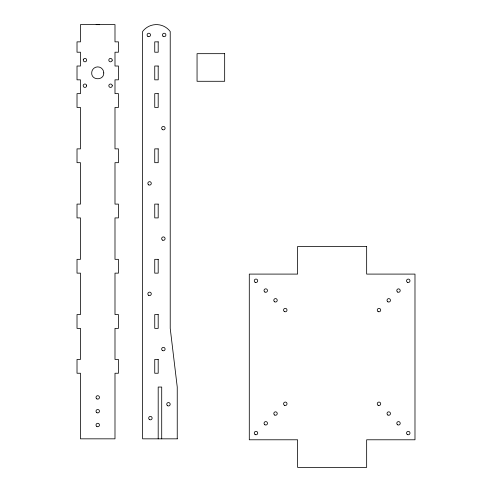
<?xml version="1.0" encoding="UTF-8"?>
<svg xmlns="http://www.w3.org/2000/svg" width="492" height="492" viewBox="0 0 492 492"><rect width="100%" height="100%" fill="white"/><g stroke="black" fill="none" stroke-linecap="round" stroke-linejoin="round"><path stroke-width="0.74" d="M96.143 24.649L114.993 24.6L114.993 41.857L118.443 41.857L118.443 52.214L114.993 52.214L114.993 66.02L118.443 66.02L118.443 79.833L114.993 79.833L114.993 93.64L118.443 93.64L118.443 107.447L114.993 107.447L114.993 148.867L118.443 148.867L118.443 162.68L114.993 162.68L114.993 204.1L118.443 204.1L118.443 217.907L114.993 217.907L114.993 259.333L118.443 259.333L118.443 273.14L114.993 273.14L114.993 314.56L118.443 314.56L118.443 328.367L114.993 328.367L114.993 359.437L118.443 359.437L118.443 373.243L114.993 373.243L114.993 438.833L80.467 438.833L80.467 373.243L77.016 373.243L77.016 359.437L80.467 359.437L80.467 328.367L77.016 328.367L77.016 314.56L80.467 314.56L80.467 273.14L77.016 273.14L77.016 259.333L80.467 259.333L80.467 217.907L77.016 217.907L77.016 204.1L80.467 204.1L80.467 162.68L77.016 162.68L77.016 148.867L80.467 148.867L80.467 107.447L77.016 107.447L77.016 93.64L80.467 93.64L80.467 79.833L77.016 79.833L77.016 66.02L80.467 66.02L80.467 52.214L77.016 52.214L77.016 41.857L80.467 41.857L80.467 24.6L97.73 24.6M97.865 24.6L99.581 24.668M161.708 438.833L161.708 387.05L158.196 387.05L158.196 438.833M83.246 59.667L83.695 61.334L84.913 61.838A1.728 1.728 0 0 0 86.641 60.11A1.728 1.728 0 0 0 84.913 58.388L84.052 58.616L83.246 59.667M86.641 85.743C86.727 87.957 83.105 87.957 83.191 85.743A1.728 1.728 0 0 1 84.913 84.015A1.728 1.728 0 0 1 86.641 85.743M103.769 72.927C104.064 80.688 91.395 80.688 91.69 72.927A6.039 6.039 0 0 1 97.73 66.887A6.039 6.039 0 0 1 103.769 72.927M112.268 60.11L111.764 61.334L110.546 61.838A1.728 1.728 0 0 1 108.818 60.11A1.728 1.728 0 0 1 110.546 58.388L111.764 58.892L112.268 60.11M112.268 85.743C112.354 87.957 108.732 87.957 108.818 85.743A1.728 1.728 0 0 1 110.546 84.015A1.728 1.728 0 0 1 112.268 85.743M158.196 41.857L154.746 41.857L154.746 52.214L158.196 52.214L158.196 41.857M224.666 53.671L197.052 53.671L197.052 81.285L224.666 81.285L224.666 53.671M158.196 66.02L154.746 66.02L154.746 79.833L158.196 79.833L158.196 66.02M158.196 93.64L154.746 93.64L154.746 107.447L158.196 107.447L158.196 93.64M158.196 148.867L154.746 148.867L154.746 162.68L158.196 162.68L158.196 148.867M158.196 204.1L154.746 204.1L154.746 217.907L158.196 217.907L158.196 204.1M366.657 246.48L297.617 246.48L297.617 274.093L249.29 274.093L249.29 439.786L297.617 439.786L297.617 467.4L366.657 467.4L366.657 439.786L414.984 439.786L414.984 274.093L366.657 274.093L366.657 246.48M158.196 259.333L154.746 259.333L154.746 273.14L158.196 273.14L158.196 259.333M158.196 314.56L154.746 314.56L154.746 328.367L158.196 328.367L158.196 314.56M158.196 359.437L154.746 359.437L154.746 373.243L158.196 373.243L158.196 359.437M177.243 438.833L142.606 438.833L142.606 31.506A17.257 17.257 0 0 1 170.22 31.506L170.22 328.367L177.243 387.05L177.243 438.833M96.869 412.708A1.728 1.728 0 0 0 99.458 411.214A1.728 1.728 0 0 0 96.869 409.719A1.728 1.728 0 0 0 96.869 412.708M96.869 398.901A1.728 1.728 0 0 0 99.458 397.407A1.728 1.728 0 0 0 96.869 395.912A1.728 1.728 0 0 0 96.869 398.901M96.869 426.515A1.728 1.728 0 0 0 99.458 425.02A1.728 1.728 0 0 0 96.869 423.526A1.728 1.728 0 0 0 96.869 426.515M162.514 129.654A1.728 1.728 0 0 0 165.103 128.16A1.728 1.728 0 0 0 162.514 126.665A1.728 1.728 0 0 0 162.514 129.654M148.707 184.881A1.728 1.728 0 0 0 151.296 183.387A1.728 1.728 0 0 0 148.707 181.892A1.728 1.728 0 0 0 148.707 184.881M162.514 240.114A1.728 1.728 0 0 0 165.103 238.62A1.728 1.728 0 0 0 162.514 237.126A1.728 1.728 0 0 0 162.514 240.114M148.707 295.348A1.728 1.728 0 0 0 151.296 293.847A1.728 1.728 0 0 0 148.707 292.353A1.728 1.728 0 0 0 148.707 295.348M162.514 350.575A1.728 1.728 0 0 0 165.103 349.08A1.728 1.728 0 0 0 162.514 347.586A1.728 1.728 0 0 0 162.514 350.575M149.537 419.614A1.728 1.728 0 0 0 152.126 418.12A1.728 1.728 0 0 0 149.537 416.626A1.728 1.728 0 0 0 149.537 419.614M167.6 405.746A1.728 1.728 0 0 0 170.189 404.252A1.728 1.728 0 0 0 167.6 402.757A1.728 1.728 0 0 0 167.6 405.746M162.975 36.174A1.728 1.728 0 0 0 165.859 35.399A1.728 1.728 0 0 0 163.75 33.29A1.728 1.728 0 0 0 162.975 36.174M147.938 36.451A1.728 1.728 0 0 0 150.527 34.957A1.728 1.728 0 0 0 147.938 33.462A1.728 1.728 0 0 0 147.938 36.451M264.887 292.045A1.728 1.728 0 0 0 267.476 290.551A1.728 1.728 0 0 0 264.887 289.056A1.728 1.728 0 0 0 264.887 292.045M274.647 301.811A1.728 1.728 0 0 0 277.236 300.317A1.728 1.728 0 0 0 274.647 298.816A1.728 1.728 0 0 0 274.647 301.811M284.413 311.571A1.728 1.728 0 0 0 287.002 310.077A1.728 1.728 0 0 0 284.413 308.582A1.728 1.728 0 0 0 284.413 311.571M255.12 282.279A1.728 1.728 0 0 0 257.71 280.784A1.728 1.728 0 0 0 255.12 279.29A1.728 1.728 0 0 0 255.12 282.279M407.407 282.297A1.728 1.728 0 0 0 409.996 280.803A1.728 1.728 0 0 0 407.407 279.308A1.728 1.728 0 0 0 407.407 282.297M397.647 292.063A1.728 1.728 0 0 0 400.23 290.569A1.728 1.728 0 0 0 397.647 289.075A1.728 1.728 0 0 0 397.647 292.063M387.881 301.824A1.728 1.728 0 0 0 390.47 300.329A1.728 1.728 0 0 0 387.881 298.835A1.728 1.728 0 0 0 387.881 301.824M378.114 311.59A1.728 1.728 0 0 0 380.703 310.095A1.728 1.728 0 0 0 378.114 308.601A1.728 1.728 0 0 0 378.114 311.59M284.431 405.279A1.728 1.728 0 0 0 287.02 403.784A1.728 1.728 0 0 0 284.431 402.29A1.728 1.728 0 0 0 284.431 405.279M274.665 415.039A1.728 1.728 0 0 0 277.254 413.544A1.728 1.728 0 0 0 274.665 412.05A1.728 1.728 0 0 0 274.665 415.039M264.905 424.805A1.728 1.728 0 0 0 267.494 423.311A1.728 1.728 0 0 0 264.905 421.816A1.728 1.728 0 0 0 264.905 424.805M255.139 434.565A1.728 1.728 0 0 0 257.728 433.071A1.728 1.728 0 0 0 255.139 431.576A1.728 1.728 0 0 0 255.139 434.565M378.114 405.279A1.728 1.728 0 0 0 380.703 403.784A1.728 1.728 0 0 0 378.114 402.29A1.728 1.728 0 0 0 378.114 405.279M387.881 415.039A1.728 1.728 0 0 0 390.47 413.544A1.728 1.728 0 0 0 387.881 412.05A1.728 1.728 0 0 0 387.881 415.039M397.647 424.805A1.728 1.728 0 0 0 400.23 423.311A1.728 1.728 0 0 0 397.647 421.816A1.728 1.728 0 0 0 397.647 424.805M407.407 434.565A1.728 1.728 0 0 0 409.996 433.071A1.728 1.728 0 0 0 407.407 431.576A1.728 1.728 0 0 0 407.407 434.565"/></g></svg>
